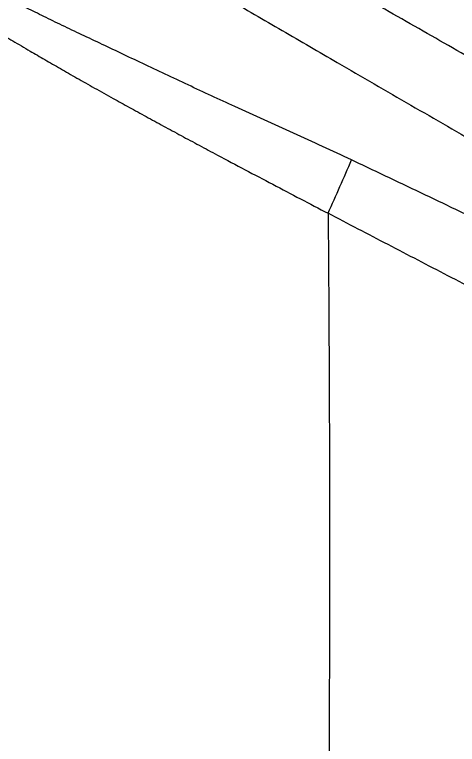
# Model space of a CAD drawing. Extents: x 400 to 501, y 484 to 634.
# Drawn here: x 417.22 to 425.68, y 547.51 to 561.47 of the extents above; entities that cross this region are included whole.
import ezdxf

# ---------------------------------------------------------------- set-up
doc = ezdxf.new("R2010")
doc.units = 0
doc.header["$MEASUREMENT"] = 0
doc.layers.add('DIM', color=3, linetype='Continuous')
doc.layers.add('GEOMETRY', color=3, linetype='Continuous', lineweight=25)

# ---------------------------------------------------------------- blocks, each defined once
blk = doc.blocks.new('2026 GRANDEE')
at = {"layer": 'GEOMETRY', "ltscale": 16}
for points, knots in [([(-22.751, -37.198), (-23.177, -36.954), (-24.029, -36.466), (-25.318, -35.73), (-26.617, -34.99), (-27.926, -34.246), (-29.246, -33.498), (-30.135, -32.996), (-30.579, -32.746)], [0, 0, 0, 0, 0.166904, 0.333813, 0.500596, 0.666871, 0.833498, 1, 1, 1, 1]), ([(-31.273, -33.792), (-30.919, -34.003), (-30.21, -34.425), (-29.149, -35.054), (-28.091, -35.675), (-26.921, -36.356), (-25.636, -37.1), (-24.237, -37.905), (-23.31, -38.434), (-22.846, -38.699)], [0, 0, 0, 0, 0.124864, 0.249829, 0.374703, 0.499405, 0.66619, 0.833098, 1, 1, 1, 1]), ([(-26.767, -38.148), (-26.951, -38.062), (-27.319, -37.89), (-27.876, -37.637), (-28.436, -37.383), (-28.96, -37.144), (-29.445, -36.921), (-29.889, -36.714), (-30.328, -36.508), (-30.758, -36.304), (-31.177, -36.105), (-31.582, -35.913), (-31.971, -35.729), (-32.342, -35.553), (-32.69, -35.384), (-33.012, -35.222), (-33.307, -35.067), (-33.58, -34.918), (-33.837, -34.774), (-34.084, -34.636), (-34.243, -34.547), (-34.323, -34.503)], [0, 0, 0, 0, 0.062229, 0.124492, 0.186883, 0.24934, 0.299279, 0.349211, 0.399179, 0.449203, 0.499258, 0.549363, 0.599514, 0.649688, 0.699866, 0.749996, 0.800036, 0.850087, 0.900137, 0.950117, 1, 1, 1, 1]), ([(-34.132, -35.336), (-34.037, -35.393), (-33.847, -35.508), (-33.551, -35.685), (-33.241, -35.87), (-32.934, -36.051), (-32.63, -36.228), (-32.333, -36.4), (-32.017, -36.581), (-31.681, -36.771), (-31.345, -36.958), (-31.014, -37.142), (-30.693, -37.318), (-30.362, -37.499), (-30.023, -37.682), (-29.678, -37.868), (-29.271, -38.085), (-28.802, -38.334), (-28.273, -38.614), (-27.743, -38.892), (-27.391, -39.076), (-27.215, -39.169)], [0, 0, 0, 0, 0.062367, 0.12488, 0.187451, 0.250002, 0.30014, 0.350323, 0.400499, 0.450649, 0.500751, 0.542467, 0.584166, 0.625829, 0.667451, 0.709057, 0.750681, 0.813133, 0.875515, 0.937773, 1, 1, 1, 1]), ([(-27.215, -39.169), (-27.139, -38.998), (-26.987, -38.656), (-26.84, -38.317), (-26.767, -38.148)], [0, 0, 0, 0, 0.500039, 1, 1, 1, 1]), ([(-22.727, -40.051), (-22.994, -39.93), (-23.528, -39.689), (-24.332, -39.309), (-25.138, -38.923), (-25.949, -38.534), (-26.494, -38.276), (-26.767, -38.148)], [0, 0, 0, 0, 0.1999229, 0.3998754, 0.5998694, 0.7999137, 1, 1, 1, 1]), ([(-27.215, -39.169), (-27.21, -39.769), (-27.201, -40.973), (-27.192, -42.784), (-27.187, -44.602), (-27.187, -46.421), (-27.191, -48.239), (-27.2, -50.051), (-27.209, -51.255), (-27.214, -51.856)], [0, 0, 0, 0, 0.1423204, 0.2851601, 0.4283158, 0.5715827, 0.7147554, 0.857629, 1, 1, 1, 1]), ([(-22.659, -41.536), (-23.035, -41.342), (-23.786, -40.955), (-24.924, -40.364), (-26.067, -39.769), (-26.833, -39.369), (-27.215, -39.169)], [0, 0, 0, 0, 0.24991, 0.499865, 0.749898, 1, 1, 1, 1])]:
    blk.add_open_spline(points, degree=3, knots=knots, dxfattribs=at)

msp = doc.modelspace()

# ---------------------------------------------------------------- block references
at = {"layer": 'DIM'}
msp.add_blockref('2026 GRANDEE', (450.425, 596.84), dxfattribs=at)

doc.saveas('drawing.dxf')
